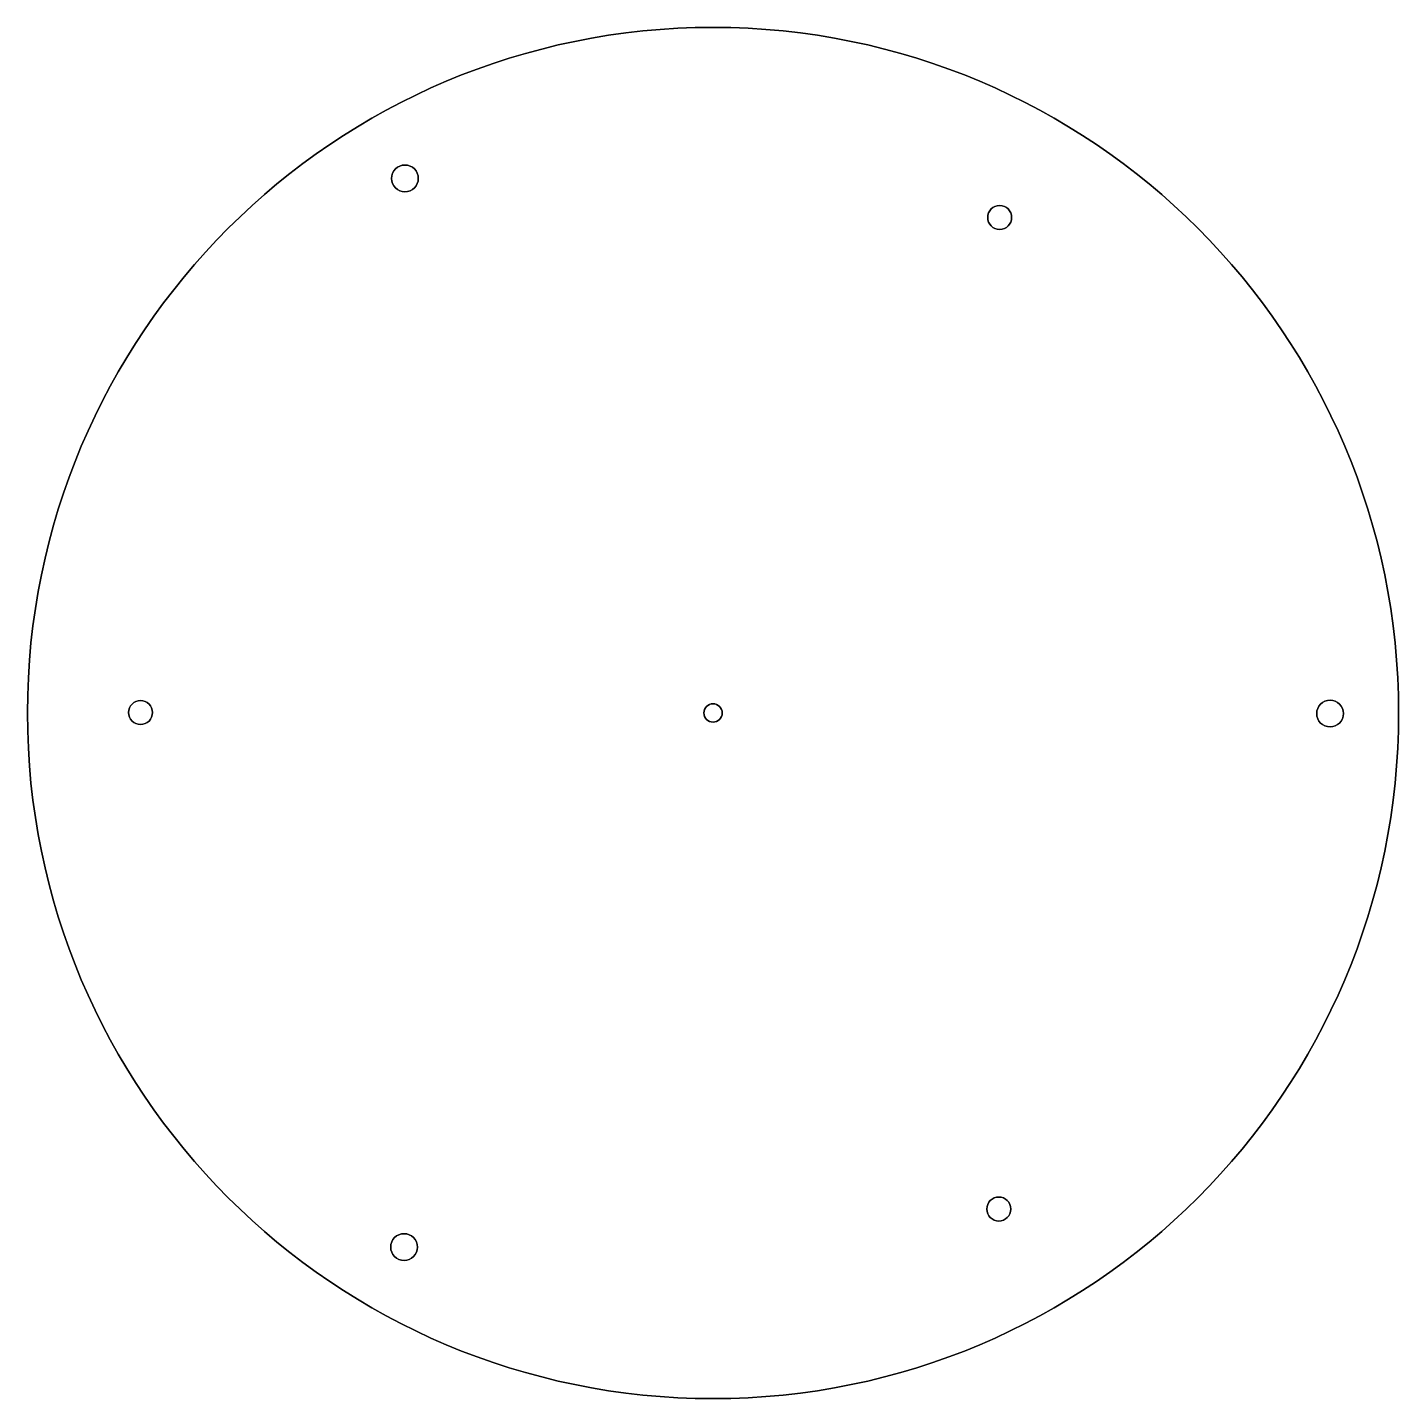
# Model space of a CAD drawing. Header units: millimetres. Extents: x -79 to 121, y -91 to 109.
import ezdxf

# ---------------------------------------------------------------- set-up
doc = ezdxf.new("R2010")
doc.units = ezdxf.units.MM
doc.layers.get('0').update_dxf_attribs({"linetype": 'CONTINUOUS'})

msp = doc.modelspace()

# ---------------------------------------------------------------- linework, layer by layer
at = {"extrusion": (1.03389e-20, 2.10258e-20, -1)}
for centre, radius in [((-21, 8.96, 0), 100), ((23.94, 86.94, 0), 1.95), ((-62.81, 81.24, 0), 1.75), ((62.5, 9.03, 0), 1.75), ((-21, 8.96, 0), 1.34), ((-111, 8.88, 0), 1.95), ((-62.68, -63.39, 0), 1.75), ((24.07, -68.94, 0), 1.95)]:
    msp.add_circle(centre, radius, dxfattribs=at)
for centre, radius in [((21, 8.96), 100), ((-23.94, 86.94), 1.95), ((62.81, 81.24), 1.75), ((-62.5, 9.03), 1.75), ((21, 8.96), 1.34), ((111, 8.88), 1.95), ((62.68, -63.39), 1.75), ((-24.07, -68.94), 1.95)]:
    msp.add_circle(centre, radius)

doc.saveas('drawing.dxf')
